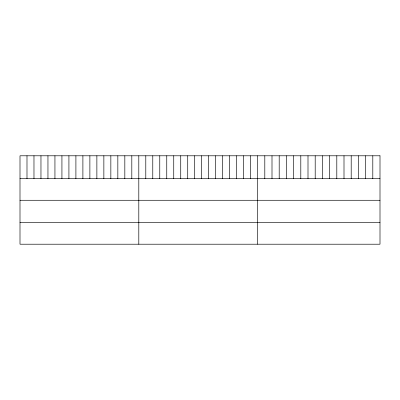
<?xml version="1.0" encoding="UTF-8"?>
<svg xmlns="http://www.w3.org/2000/svg" width="400" height="400" viewBox="0 0 400 400"><rect width="100%" height="100%" fill="white"/><g stroke="black" fill="none" stroke-linecap="round" stroke-linejoin="round"><path stroke-width="0.6" d="M20 178.645L380 178.645M20 200.28L380 200.28M20 222.575L380 222.575M372.8 155.79L372.8 178.645M365.6 155.79L365.6 178.645M358.4 155.79L358.4 178.645M351.2 155.79L351.2 178.645M344 155.79L344 178.645M336.8 155.79L336.8 178.645M329.6 155.79L329.6 178.645M322.4 155.79L322.4 178.645M315.2 155.79L315.2 178.645M308 155.79L308 178.645M300.8 155.79L300.8 178.645M293.6 155.79L293.6 178.645M286.4 155.79L286.4 178.645M279.2 155.79L279.2 178.645M272 155.79L272 178.645M264.8 155.79L264.8 178.645M257.6 155.79L257.6 244.21M250.61 155.79L250.61 178.645M243.625 155.79L243.625 178.645M236.635 155.79L236.635 178.645M229.645 155.79L229.645 178.645M222.66 155.79L222.66 178.645M215.67 155.79L215.67 178.645M208.68 155.79L208.68 178.645M201.695 155.79L201.695 178.645M194.705 155.79L194.705 178.645M187.72 155.79L187.72 178.645M180.73 155.79L180.73 178.645M173.74 155.79L173.74 178.645M166.755 155.79L166.755 178.645M159.765 155.79L159.765 178.645M152.775 155.79L152.775 178.645M145.79 155.79L145.79 178.645M138.8 155.79L138.8 244.21M131.81 155.79L131.81 178.645M124.825 155.79L124.825 178.645M117.835 155.79L117.835 178.645M110.845 155.79L110.845 178.645M103.86 155.79L103.86 178.645M96.87 155.79L96.87 178.645M89.88 155.79L89.88 178.645M82.895 155.79L82.895 178.645M75.905 155.79L75.905 178.645M68.92 155.79L68.92 178.645M61.93 155.79L61.93 178.645M54.94 155.79L54.94 178.645M47.955 155.79L47.955 178.645M40.965 155.79L40.965 178.645M33.975 155.79L33.975 178.645M26.99 155.79L26.99 178.645M380 155.79L20 155.79L20 244.21L380 244.21L380 155.79"/></g></svg>
